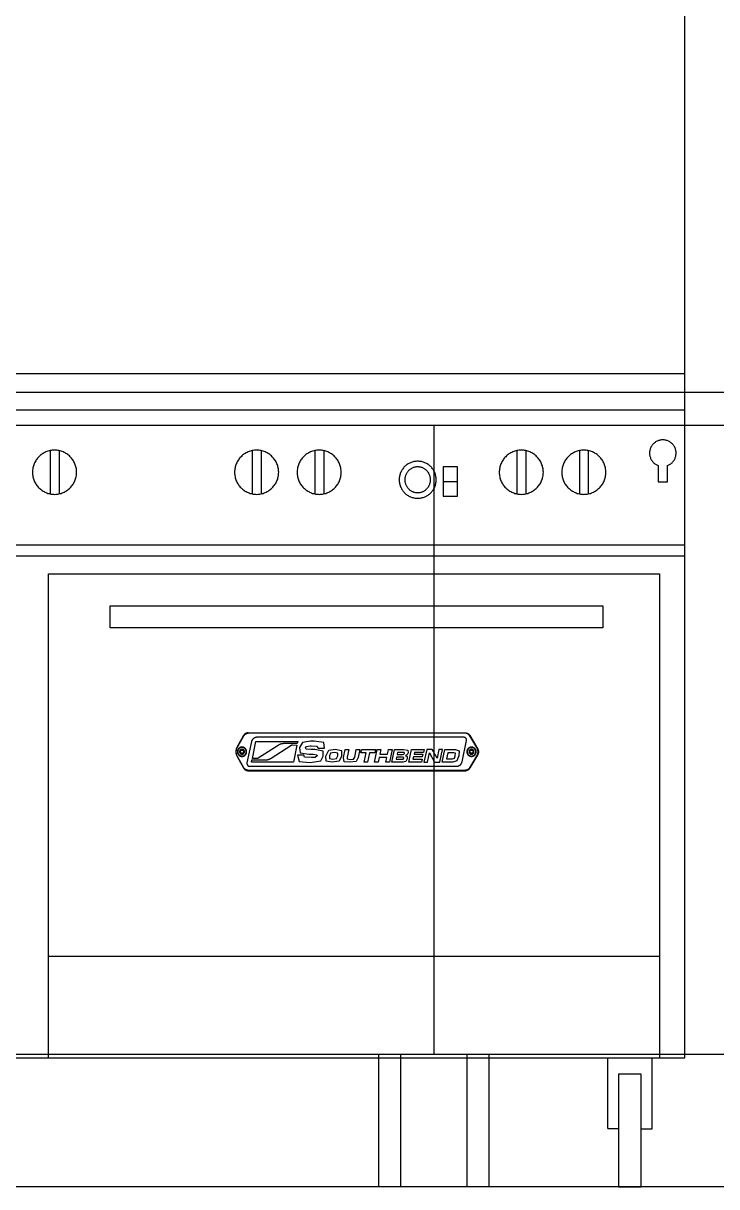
# Model space of a CAD drawing. Header units: inches. Extents: x -538 to 484, y -32 to 459.
# Drawn here: x -473 to -441.6, y 200 to 252.7 of the extents above; entities that cross this region are included whole.
import ezdxf

# ---------------------------------------------------------------- set-up
doc = ezdxf.new("R2010")
doc.units = ezdxf.units.IN
doc.header["$MEASUREMENT"] = 0
for name, color, linetype, lineweight, true_color in [('All Cabinets ... Floor', 6, 'Continuous', 25, 0xff00ff), ('Countertops', 9, 'Continuous', 25, 0xc0c0c0), ('Equipment ... Range', 1, 'Continuous', 25, 0xff0000), ('Room ... Walls', 4, 'Continuous', 25, 0x00ffff)]:
    doc.layers.add(name, color=color, linetype=linetype, lineweight=lineweight, true_color=true_color)

msp = doc.modelspace()

# ---------------------------------------------------------------- linework, layer by layer
at = {"layer": 'All Cabinets ... Floor'}
for p, q in [((-394.375, 234.5), (-490.375, 234.5)), ((-454.375, 206), (-454.375, 234.5)), ((-394.375, 206), (-490.375, 206)), ((-456.875, 200), (-456.875, 206)), ((-455.875, 200), (-455.875, 206)), ((-452.875, 200), (-452.875, 206)), ((-451.875, 200), (-451.875, 206)), ((-455.875, 200), (-456.875, 200)), ((-451.875, 200), (-452.875, 200))]:
    msp.add_line(p, q, dxfattribs=at)
at = {"layer": 'Countertops'}
for p, q in [((-393, 236), (-491.75, 236)), ((-393, 234.5), (-491.75, 234.5))]:
    msp.add_line(p, q, dxfattribs=at)
at = {"layer": 'Equipment ... Range'}
for points in [[(-443, 236.848), (-443, 272.827), (-503, 272.827), (-503, 236.843)], [(-503, 236.848), (-503, 205.848), (-443, 205.848), (-443, 236.848)], [(-467, 236.848), (-479, 236.848)], [(-455, 236.848), (-467, 236.848)], [(-443, 236.848), (-455, 236.848)], [(-479, 235.211), (-467, 235.211)], [(-467, 235.211), (-455, 235.211)], [(-455, 235.211), (-443, 235.211)], [(-471.785, 233.359), (-471.785, 231.401)], [(-471.378, 233.359), (-471.378, 231.401)], [(-462.622, 233.359), (-462.622, 231.401)], [(-462.215, 233.359), (-462.215, 231.401)], [(-459.785, 233.359), (-459.785, 231.401)], [(-459.378, 233.359), (-459.378, 231.401)], [(-450.622, 233.359), (-450.622, 231.401)], [(-450.215, 233.359), (-450.215, 231.401)], [(-447.785, 233.359), (-447.785, 231.401)], [(-447.378, 233.359), (-447.378, 231.401)], [(-453.955, 231.961), (-453.305, 231.961)], [(-443, 229.076), (-503, 229.076)], [(-443, 228.576), (-503, 228.576)], [(-471.852, 205.848), (-471.852, 227.771), (-444.156, 227.771), (-444.156, 205.848)], [(-463.013, 220.447), (-462.997, 220.438)], [(-462.796, 220.572), (-452.961, 220.572), (-452.944, 220.571), (-452.928, 220.569), (-452.911, 220.567), (-452.896, 220.563), (-452.88, 220.558), (-452.865, 220.552), (-452.85, 220.546), (-452.836, 220.538), (-452.822, 220.53), (-452.809, 220.52), (-452.796, 220.51), (-452.784, 220.499), (-452.773, 220.487), (-452.763, 220.474), (-452.753, 220.461), (-452.744, 220.447), (-452.76, 220.438), (-452.768, 220.451), (-452.777, 220.464), (-452.786, 220.475), (-452.797, 220.486), (-452.808, 220.497), (-452.82, 220.506), (-452.832, 220.515), (-452.845, 220.523), (-452.858, 220.53), (-452.872, 220.536), (-452.886, 220.542), (-452.9, 220.546), (-452.915, 220.55), (-452.93, 220.552), (-452.945, 220.554), (-452.961, 220.554), (-462.796, 220.554)], [(-452.961, 220.572), (-452.961, 220.554)], [(-452.76, 220.438), (-452.408, 219.829)], [(-452.744, 220.447), (-452.393, 219.838)], [(-463.277, 219.954), (-463.292, 219.963)], [(-463.277, 219.471), (-463.292, 219.463)], [(-452.408, 219.596), (-452.76, 218.987)], [(-452.393, 219.588), (-452.744, 218.979)], [(-462.997, 218.987), (-463.013, 218.979)], [(-462.796, 218.854), (-452.961, 218.854), (-452.944, 218.854), (-452.928, 218.856), (-452.911, 218.859), (-452.896, 218.862), (-452.88, 218.867), (-452.865, 218.873), (-452.85, 218.88), (-452.836, 218.887), (-452.822, 218.896), (-452.809, 218.905), (-452.796, 218.915), (-452.784, 218.926), (-452.773, 218.938), (-452.763, 218.951), (-452.753, 218.965), (-452.744, 218.979), (-452.76, 218.987), (-452.768, 218.974), (-452.777, 218.962), (-452.786, 218.95), (-452.797, 218.939), (-452.808, 218.929), (-452.82, 218.919), (-452.832, 218.91), (-452.845, 218.902), (-452.858, 218.895), (-452.872, 218.889), (-452.886, 218.884), (-452.9, 218.879), (-452.915, 218.876), (-452.93, 218.873), (-452.945, 218.872), (-452.961, 218.871), (-462.796, 218.871)], [(-452.961, 218.871), (-452.961, 218.854)], [(-471.848, 210.444), (-444.152, 210.444)], [(-446.491, 202.633), (-446.491, 205.852)], [(-444.992, 202.63), (-444.476, 202.631), (-444.48, 205.852)], [(-446, 202.631), (-446.491, 202.63)]]:
    msp.add_lwpolyline(points, dxfattribs=at)
for points in [[(-443.794, 231.954), (-443.794, 232.681), (-443.759, 232.695), (-443.726, 232.711), (-443.694, 232.728), (-443.664, 232.747), (-443.635, 232.768), (-443.607, 232.79), (-443.582, 232.814), (-443.558, 232.839), (-443.535, 232.865), (-443.514, 232.892), (-443.495, 232.92), (-443.477, 232.949), (-443.461, 232.98), (-443.447, 233.011), (-443.435, 233.042), (-443.424, 233.074), (-443.415, 233.107), (-443.408, 233.141), (-443.403, 233.174), (-443.4, 233.208), (-443.398, 233.242), (-443.399, 233.276), (-443.402, 233.311), (-443.406, 233.345), (-443.413, 233.379), (-443.421, 233.413), (-443.432, 233.446), (-443.445, 233.479), (-443.46, 233.512), (-443.477, 233.544), (-443.496, 233.575), (-443.517, 233.606), (-443.541, 233.635), (-443.565, 233.663), (-443.591, 233.688), (-443.618, 233.712), (-443.646, 233.734), (-443.675, 233.753), (-443.705, 233.771), (-443.736, 233.787), (-443.767, 233.802), (-443.799, 233.814), (-443.832, 233.824), (-443.865, 233.833), (-443.898, 233.839), (-443.932, 233.844), (-443.966, 233.847), (-444, 233.848), (-444.034, 233.847), (-444.068, 233.844), (-444.102, 233.839), (-444.135, 233.833), (-444.168, 233.824), (-444.201, 233.814), (-444.233, 233.802), (-444.264, 233.787), (-444.295, 233.771), (-444.325, 233.753), (-444.354, 233.734), (-444.382, 233.712), (-444.409, 233.688), (-444.435, 233.663), (-444.459, 233.635), (-444.483, 233.606), (-444.504, 233.575), (-444.523, 233.544), (-444.54, 233.512), (-444.555, 233.479), (-444.568, 233.446), (-444.579, 233.413), (-444.587, 233.379), (-444.594, 233.345), (-444.598, 233.311), (-444.601, 233.276), (-444.602, 233.242), (-444.6, 233.208), (-444.597, 233.174), (-444.592, 233.141), (-444.585, 233.107), (-444.576, 233.074), (-444.565, 233.042), (-444.553, 233.011), (-444.539, 232.98), (-444.523, 232.949), (-444.505, 232.92), (-444.486, 232.892), (-444.465, 232.865), (-444.442, 232.839), (-444.418, 232.814), (-444.393, 232.79), (-444.365, 232.768), (-444.336, 232.747), (-444.306, 232.728), (-444.274, 232.711), (-444.241, 232.695), (-444.206, 232.681), (-444.206, 231.954)], [(-470.582, 232.38), (-470.583, 232.432), (-470.587, 232.482), (-470.593, 232.532), (-470.602, 232.582), (-470.613, 232.63), (-470.627, 232.677), (-470.642, 232.724), (-470.66, 232.769), (-470.68, 232.814), (-470.703, 232.857), (-470.727, 232.899), (-470.753, 232.939), (-470.781, 232.978), (-470.81, 233.016), (-470.842, 233.052), (-470.875, 233.087), (-470.91, 233.12), (-470.946, 233.152), (-470.984, 233.181), (-471.023, 233.209), (-471.063, 233.235), (-471.105, 233.259), (-471.148, 233.282), (-471.193, 233.302), (-471.238, 233.32), (-471.285, 233.335), (-471.332, 233.349), (-471.38, 233.36), (-471.43, 233.369), (-471.48, 233.375), (-471.53, 233.379), (-471.582, 233.38), (-471.633, 233.379), (-471.684, 233.375), (-471.734, 233.369), (-471.783, 233.36), (-471.832, 233.349), (-471.879, 233.335), (-471.925, 233.32), (-471.971, 233.302), (-472.015, 233.282), (-472.058, 233.259), (-472.1, 233.235), (-472.141, 233.209), (-472.18, 233.181), (-472.218, 233.152), (-472.254, 233.12), (-472.289, 233.087), (-472.322, 233.052), (-472.353, 233.016), (-472.383, 232.978), (-472.411, 232.939), (-472.437, 232.899), (-472.461, 232.857), (-472.483, 232.814), (-472.503, 232.769), (-472.521, 232.724), (-472.537, 232.677), (-472.55, 232.63), (-472.561, 232.582), (-472.57, 232.532), (-472.577, 232.482), (-472.58, 232.432), (-472.582, 232.38), (-472.58, 232.329), (-472.577, 232.278), (-472.57, 232.228), (-472.561, 232.179), (-472.55, 232.131), (-472.537, 232.083), (-472.521, 232.037), (-472.503, 231.991), (-472.483, 231.947), (-472.461, 231.904), (-472.437, 231.862), (-472.411, 231.821), (-472.383, 231.782), (-472.353, 231.744), (-472.322, 231.708), (-472.289, 231.673), (-472.254, 231.64), (-472.218, 231.609), (-472.18, 231.579), (-472.141, 231.551), (-472.1, 231.525), (-472.058, 231.501), (-472.015, 231.479), (-471.971, 231.459), (-471.925, 231.441), (-471.879, 231.425), (-471.832, 231.412), (-471.783, 231.401), (-471.734, 231.392), (-471.684, 231.385), (-471.633, 231.382), (-471.582, 231.38), (-471.53, 231.382), (-471.48, 231.385), (-471.43, 231.392), (-471.38, 231.401), (-471.332, 231.412), (-471.285, 231.425), (-471.238, 231.441), (-471.193, 231.459), (-471.148, 231.479), (-471.105, 231.501), (-471.063, 231.525), (-471.023, 231.551), (-470.984, 231.579), (-470.946, 231.609), (-470.91, 231.64), (-470.875, 231.673), (-470.842, 231.708), (-470.81, 231.744), (-470.781, 231.782), (-470.753, 231.821), (-470.727, 231.862), (-470.703, 231.904), (-470.68, 231.947), (-470.66, 231.991), (-470.642, 232.037), (-470.627, 232.083), (-470.613, 232.131), (-470.602, 232.179), (-470.593, 232.228), (-470.587, 232.278), (-470.583, 232.329)], [(-461.418, 232.38), (-461.42, 232.432), (-461.423, 232.482), (-461.43, 232.532), (-461.439, 232.582), (-461.45, 232.63), (-461.463, 232.677), (-461.479, 232.724), (-461.497, 232.769), (-461.517, 232.814), (-461.539, 232.857), (-461.563, 232.899), (-461.589, 232.939), (-461.617, 232.978), (-461.647, 233.016), (-461.678, 233.052), (-461.711, 233.087), (-461.746, 233.12), (-461.782, 233.152), (-461.82, 233.181), (-461.859, 233.209), (-461.9, 233.235), (-461.942, 233.259), (-461.985, 233.282), (-462.029, 233.302), (-462.075, 233.32), (-462.121, 233.335), (-462.168, 233.349), (-462.217, 233.36), (-462.266, 233.369), (-462.316, 233.375), (-462.367, 233.379), (-462.418, 233.38), (-462.47, 233.379), (-462.52, 233.375), (-462.57, 233.369), (-462.62, 233.36), (-462.668, 233.349), (-462.715, 233.335), (-462.762, 233.32), (-462.807, 233.302), (-462.852, 233.282), (-462.895, 233.259), (-462.937, 233.235), (-462.977, 233.209), (-463.016, 233.181), (-463.054, 233.152), (-463.09, 233.12), (-463.125, 233.087), (-463.158, 233.052), (-463.19, 233.016), (-463.219, 232.978), (-463.247, 232.939), (-463.273, 232.899), (-463.297, 232.857), (-463.32, 232.814), (-463.34, 232.769), (-463.358, 232.724), (-463.373, 232.677), (-463.387, 232.63), (-463.398, 232.582), (-463.407, 232.532), (-463.413, 232.482), (-463.417, 232.432), (-463.418, 232.38), (-463.417, 232.329), (-463.413, 232.278), (-463.407, 232.228), (-463.398, 232.179), (-463.387, 232.131), (-463.373, 232.083), (-463.358, 232.037), (-463.34, 231.991), (-463.32, 231.947), (-463.297, 231.904), (-463.273, 231.862), (-463.247, 231.821), (-463.219, 231.782), (-463.19, 231.744), (-463.158, 231.708), (-463.125, 231.673), (-463.09, 231.64), (-463.054, 231.609), (-463.016, 231.579), (-462.977, 231.551), (-462.937, 231.525), (-462.895, 231.501), (-462.852, 231.479), (-462.807, 231.459), (-462.762, 231.441), (-462.715, 231.425), (-462.668, 231.412), (-462.62, 231.401), (-462.57, 231.392), (-462.52, 231.385), (-462.47, 231.382), (-462.418, 231.38), (-462.367, 231.382), (-462.316, 231.385), (-462.266, 231.392), (-462.217, 231.401), (-462.168, 231.412), (-462.121, 231.425), (-462.075, 231.441), (-462.029, 231.459), (-461.985, 231.479), (-461.942, 231.501), (-461.9, 231.525), (-461.859, 231.551), (-461.82, 231.579), (-461.782, 231.609), (-461.746, 231.64), (-461.711, 231.673), (-461.678, 231.708), (-461.647, 231.744), (-461.617, 231.782), (-461.589, 231.821), (-461.563, 231.862), (-461.539, 231.904), (-461.517, 231.947), (-461.497, 231.991), (-461.479, 232.037), (-461.463, 232.083), (-461.45, 232.131), (-461.439, 232.179), (-461.43, 232.228), (-461.423, 232.278), (-461.42, 232.329)], [(-458.582, 232.38), (-458.583, 232.432), (-458.587, 232.482), (-458.593, 232.532), (-458.602, 232.582), (-458.613, 232.63), (-458.627, 232.677), (-458.642, 232.724), (-458.66, 232.769), (-458.68, 232.814), (-458.703, 232.857), (-458.727, 232.899), (-458.753, 232.939), (-458.781, 232.978), (-458.81, 233.016), (-458.842, 233.052), (-458.875, 233.087), (-458.91, 233.12), (-458.946, 233.152), (-458.984, 233.181), (-459.023, 233.209), (-459.063, 233.235), (-459.105, 233.259), (-459.148, 233.282), (-459.193, 233.302), (-459.238, 233.32), (-459.285, 233.335), (-459.332, 233.349), (-459.38, 233.36), (-459.43, 233.369), (-459.48, 233.375), (-459.53, 233.379), (-459.582, 233.38), (-459.633, 233.379), (-459.684, 233.375), (-459.734, 233.369), (-459.783, 233.36), (-459.832, 233.349), (-459.879, 233.335), (-459.925, 233.32), (-459.971, 233.302), (-460.015, 233.282), (-460.058, 233.259), (-460.1, 233.235), (-460.141, 233.209), (-460.18, 233.181), (-460.218, 233.152), (-460.254, 233.12), (-460.289, 233.087), (-460.322, 233.052), (-460.353, 233.016), (-460.383, 232.978), (-460.411, 232.939), (-460.437, 232.899), (-460.461, 232.857), (-460.483, 232.814), (-460.503, 232.769), (-460.521, 232.724), (-460.537, 232.677), (-460.55, 232.63), (-460.561, 232.582), (-460.57, 232.532), (-460.577, 232.482), (-460.58, 232.432), (-460.582, 232.38), (-460.58, 232.329), (-460.577, 232.278), (-460.57, 232.228), (-460.561, 232.179), (-460.55, 232.131), (-460.537, 232.083), (-460.521, 232.037), (-460.503, 231.991), (-460.483, 231.947), (-460.461, 231.904), (-460.437, 231.862), (-460.411, 231.821), (-460.383, 231.782), (-460.353, 231.744), (-460.322, 231.708), (-460.289, 231.673), (-460.254, 231.64), (-460.218, 231.609), (-460.18, 231.579), (-460.141, 231.551), (-460.1, 231.525), (-460.058, 231.501), (-460.015, 231.479), (-459.971, 231.459), (-459.925, 231.441), (-459.879, 231.425), (-459.832, 231.412), (-459.783, 231.401), (-459.734, 231.392), (-459.684, 231.385), (-459.633, 231.382), (-459.582, 231.38), (-459.53, 231.382), (-459.48, 231.385), (-459.43, 231.392), (-459.38, 231.401), (-459.332, 231.412), (-459.285, 231.425), (-459.238, 231.441), (-459.193, 231.459), (-459.148, 231.479), (-459.105, 231.501), (-459.063, 231.525), (-459.023, 231.551), (-458.984, 231.579), (-458.946, 231.609), (-458.91, 231.64), (-458.875, 231.673), (-458.842, 231.708), (-458.81, 231.744), (-458.781, 231.782), (-458.753, 231.821), (-458.727, 231.862), (-458.703, 231.904), (-458.68, 231.947), (-458.66, 231.991), (-458.642, 232.037), (-458.627, 232.083), (-458.613, 232.131), (-458.602, 232.179), (-458.593, 232.228), (-458.587, 232.278), (-458.583, 232.329)], [(-449.418, 232.38), (-449.42, 232.432), (-449.423, 232.482), (-449.43, 232.532), (-449.439, 232.582), (-449.45, 232.63), (-449.463, 232.677), (-449.479, 232.724), (-449.497, 232.769), (-449.517, 232.814), (-449.539, 232.857), (-449.563, 232.899), (-449.589, 232.939), (-449.617, 232.978), (-449.647, 233.016), (-449.678, 233.052), (-449.711, 233.087), (-449.746, 233.12), (-449.782, 233.152), (-449.82, 233.181), (-449.859, 233.209), (-449.9, 233.235), (-449.942, 233.259), (-449.985, 233.282), (-450.029, 233.302), (-450.075, 233.32), (-450.121, 233.335), (-450.168, 233.349), (-450.217, 233.36), (-450.266, 233.369), (-450.316, 233.375), (-450.367, 233.379), (-450.418, 233.38), (-450.47, 233.379), (-450.52, 233.375), (-450.57, 233.369), (-450.62, 233.36), (-450.668, 233.349), (-450.715, 233.335), (-450.762, 233.32), (-450.807, 233.302), (-450.852, 233.282), (-450.895, 233.259), (-450.937, 233.235), (-450.977, 233.209), (-451.016, 233.181), (-451.054, 233.152), (-451.09, 233.12), (-451.125, 233.087), (-451.158, 233.052), (-451.19, 233.016), (-451.219, 232.978), (-451.247, 232.939), (-451.273, 232.899), (-451.297, 232.857), (-451.32, 232.814), (-451.34, 232.769), (-451.358, 232.724), (-451.373, 232.677), (-451.387, 232.63), (-451.398, 232.582), (-451.407, 232.532), (-451.413, 232.482), (-451.417, 232.432), (-451.418, 232.38), (-451.417, 232.329), (-451.413, 232.278), (-451.407, 232.228), (-451.398, 232.179), (-451.387, 232.131), (-451.373, 232.083), (-451.358, 232.037), (-451.34, 231.991), (-451.32, 231.947), (-451.297, 231.904), (-451.273, 231.862), (-451.247, 231.821), (-451.219, 231.782), (-451.19, 231.744), (-451.158, 231.708), (-451.125, 231.673), (-451.09, 231.64), (-451.054, 231.609), (-451.016, 231.579), (-450.977, 231.551), (-450.937, 231.525), (-450.895, 231.501), (-450.852, 231.479), (-450.807, 231.459), (-450.762, 231.441), (-450.715, 231.425), (-450.668, 231.412), (-450.62, 231.401), (-450.57, 231.392), (-450.52, 231.385), (-450.47, 231.382), (-450.418, 231.38), (-450.367, 231.382), (-450.316, 231.385), (-450.266, 231.392), (-450.217, 231.401), (-450.168, 231.412), (-450.121, 231.425), (-450.075, 231.441), (-450.029, 231.459), (-449.985, 231.479), (-449.942, 231.501), (-449.9, 231.525), (-449.859, 231.551), (-449.82, 231.579), (-449.782, 231.609), (-449.746, 231.64), (-449.711, 231.673), (-449.678, 231.708), (-449.647, 231.744), (-449.617, 231.782), (-449.589, 231.821), (-449.563, 231.862), (-449.539, 231.904), (-449.517, 231.947), (-449.497, 231.991), (-449.479, 232.037), (-449.463, 232.083), (-449.45, 232.131), (-449.439, 232.179), (-449.43, 232.228), (-449.423, 232.278), (-449.42, 232.329)], [(-446.582, 232.38), (-446.583, 232.432), (-446.587, 232.482), (-446.593, 232.532), (-446.602, 232.582), (-446.613, 232.63), (-446.627, 232.677), (-446.642, 232.724), (-446.66, 232.769), (-446.68, 232.814), (-446.703, 232.857), (-446.727, 232.899), (-446.753, 232.939), (-446.781, 232.978), (-446.81, 233.016), (-446.842, 233.052), (-446.875, 233.087), (-446.91, 233.12), (-446.946, 233.152), (-446.984, 233.181), (-447.023, 233.209), (-447.063, 233.235), (-447.105, 233.259), (-447.148, 233.282), (-447.193, 233.302), (-447.238, 233.32), (-447.285, 233.335), (-447.332, 233.349), (-447.38, 233.36), (-447.43, 233.369), (-447.48, 233.375), (-447.53, 233.379), (-447.582, 233.38), (-447.633, 233.379), (-447.684, 233.375), (-447.734, 233.369), (-447.783, 233.36), (-447.832, 233.349), (-447.879, 233.335), (-447.925, 233.32), (-447.971, 233.302), (-448.015, 233.282), (-448.058, 233.259), (-448.1, 233.235), (-448.141, 233.209), (-448.18, 233.181), (-448.218, 233.152), (-448.254, 233.12), (-448.289, 233.087), (-448.322, 233.052), (-448.353, 233.016), (-448.383, 232.978), (-448.411, 232.939), (-448.437, 232.899), (-448.461, 232.857), (-448.483, 232.814), (-448.503, 232.769), (-448.521, 232.724), (-448.537, 232.677), (-448.55, 232.63), (-448.561, 232.582), (-448.57, 232.532), (-448.577, 232.482), (-448.58, 232.432), (-448.582, 232.38), (-448.58, 232.329), (-448.577, 232.278), (-448.57, 232.228), (-448.561, 232.179), (-448.55, 232.131), (-448.537, 232.083), (-448.521, 232.037), (-448.503, 231.991), (-448.483, 231.947), (-448.461, 231.904), (-448.437, 231.862), (-448.411, 231.821), (-448.383, 231.782), (-448.353, 231.744), (-448.322, 231.708), (-448.289, 231.673), (-448.254, 231.64), (-448.218, 231.609), (-448.18, 231.579), (-448.141, 231.551), (-448.1, 231.525), (-448.058, 231.501), (-448.015, 231.479), (-447.971, 231.459), (-447.925, 231.441), (-447.879, 231.425), (-447.832, 231.412), (-447.783, 231.401), (-447.734, 231.392), (-447.684, 231.385), (-447.633, 231.382), (-447.582, 231.38), (-447.53, 231.382), (-447.48, 231.385), (-447.43, 231.392), (-447.38, 231.401), (-447.332, 231.412), (-447.285, 231.425), (-447.238, 231.441), (-447.193, 231.459), (-447.148, 231.479), (-447.105, 231.501), (-447.063, 231.525), (-447.023, 231.551), (-446.984, 231.579), (-446.946, 231.609), (-446.91, 231.64), (-446.875, 231.673), (-446.842, 231.708), (-446.81, 231.744), (-446.781, 231.782), (-446.753, 231.821), (-446.727, 231.862), (-446.703, 231.904), (-446.68, 231.947), (-446.66, 231.991), (-446.642, 232.037), (-446.627, 232.083), (-446.613, 232.131), (-446.602, 232.179), (-446.593, 232.228), (-446.587, 232.278), (-446.583, 232.329)], [(-454.278, 232.041), (-454.279, 232.084), (-454.282, 232.127), (-454.287, 232.169), (-454.295, 232.21), (-454.304, 232.25), (-454.315, 232.29), (-454.328, 232.329), (-454.343, 232.367), (-454.36, 232.404), (-454.379, 232.44), (-454.399, 232.476), (-454.421, 232.51), (-454.444, 232.542), (-454.469, 232.574), (-454.495, 232.605), (-454.523, 232.634), (-454.552, 232.661), (-454.583, 232.688), (-454.615, 232.713), (-454.647, 232.736), (-454.681, 232.758), (-454.717, 232.778), (-454.753, 232.797), (-454.79, 232.814), (-454.828, 232.829), (-454.867, 232.842), (-454.907, 232.853), (-454.947, 232.862), (-454.988, 232.87), (-455.03, 232.875), (-455.073, 232.878), (-455.116, 232.879), (-455.159, 232.878), (-455.202, 232.875), (-455.244, 232.87), (-455.285, 232.862), (-455.326, 232.853), (-455.365, 232.842), (-455.404, 232.829), (-455.442, 232.814), (-455.479, 232.797), (-455.516, 232.778), (-455.551, 232.758), (-455.585, 232.736), (-455.618, 232.713), (-455.649, 232.688), (-455.68, 232.661), (-455.709, 232.634), (-455.737, 232.605), (-455.763, 232.574), (-455.788, 232.542), (-455.811, 232.51), (-455.833, 232.476), (-455.853, 232.44), (-455.872, 232.404), (-455.889, 232.367), (-455.904, 232.329), (-455.917, 232.29), (-455.928, 232.25), (-455.938, 232.21), (-455.945, 232.169), (-455.95, 232.127), (-455.954, 232.084), (-455.955, 232.041), (-455.954, 231.998), (-455.95, 231.955), (-455.945, 231.913), (-455.938, 231.872), (-455.928, 231.831), (-455.917, 231.792), (-455.904, 231.753), (-455.889, 231.715), (-455.872, 231.678), (-455.853, 231.641), (-455.833, 231.606), (-455.811, 231.572), (-455.788, 231.539), (-455.763, 231.508), (-455.737, 231.477), (-455.709, 231.448), (-455.68, 231.42), (-455.649, 231.394), (-455.618, 231.369), (-455.585, 231.346), (-455.551, 231.324), (-455.516, 231.304), (-455.479, 231.285), (-455.442, 231.268), (-455.404, 231.253), (-455.365, 231.24), (-455.326, 231.229), (-455.285, 231.219), (-455.244, 231.212), (-455.202, 231.207), (-455.159, 231.203), (-455.116, 231.202), (-455.073, 231.203), (-455.03, 231.207), (-454.988, 231.212), (-454.947, 231.219), (-454.907, 231.229), (-454.867, 231.24), (-454.828, 231.253), (-454.79, 231.268), (-454.753, 231.285), (-454.717, 231.304), (-454.681, 231.324), (-454.647, 231.346), (-454.615, 231.369), (-454.583, 231.394), (-454.552, 231.42), (-454.523, 231.448), (-454.495, 231.477), (-454.469, 231.508), (-454.444, 231.539), (-454.421, 231.572), (-454.399, 231.606), (-454.379, 231.641), (-454.36, 231.678), (-454.343, 231.715), (-454.328, 231.753), (-454.315, 231.792), (-454.304, 231.831), (-454.295, 231.872), (-454.287, 231.913), (-454.282, 231.955), (-454.279, 231.998)], [(-454.533, 232.041), (-454.534, 232.071), (-454.536, 232.101), (-454.539, 232.13), (-454.545, 232.158), (-454.551, 232.187), (-454.559, 232.214), (-454.568, 232.241), (-454.579, 232.268), (-454.59, 232.294), (-454.603, 232.319), (-454.617, 232.343), (-454.632, 232.367), (-454.649, 232.39), (-454.666, 232.412), (-454.684, 232.433), (-454.704, 232.453), (-454.724, 232.473), (-454.745, 232.491), (-454.767, 232.508), (-454.79, 232.525), (-454.814, 232.54), (-454.838, 232.554), (-454.863, 232.567), (-454.889, 232.578), (-454.916, 232.589), (-454.943, 232.598), (-454.97, 232.606), (-454.999, 232.612), (-455.027, 232.618), (-455.056, 232.621), (-455.086, 232.623), (-455.116, 232.624), (-455.146, 232.623), (-455.176, 232.621), (-455.205, 232.618), (-455.234, 232.612), (-455.262, 232.606), (-455.289, 232.598), (-455.317, 232.589), (-455.343, 232.578), (-455.369, 232.567), (-455.394, 232.554), (-455.418, 232.54), (-455.442, 232.525), (-455.465, 232.508), (-455.487, 232.491), (-455.508, 232.473), (-455.528, 232.453), (-455.548, 232.433), (-455.566, 232.412), (-455.583, 232.39), (-455.6, 232.367), (-455.615, 232.343), (-455.629, 232.319), (-455.642, 232.294), (-455.654, 232.268), (-455.664, 232.241), (-455.673, 232.214), (-455.681, 232.187), (-455.688, 232.158), (-455.693, 232.13), (-455.696, 232.101), (-455.699, 232.071), (-455.699, 232.041), (-455.699, 232.011), (-455.696, 231.981), (-455.693, 231.952), (-455.688, 231.923), (-455.681, 231.895), (-455.673, 231.868), (-455.664, 231.84), (-455.654, 231.814), (-455.642, 231.788), (-455.629, 231.763), (-455.615, 231.739), (-455.6, 231.715), (-455.583, 231.692), (-455.566, 231.67), (-455.548, 231.649), (-455.528, 231.629), (-455.508, 231.609), (-455.487, 231.591), (-455.465, 231.574), (-455.442, 231.557), (-455.418, 231.542), (-455.394, 231.528), (-455.369, 231.515), (-455.343, 231.503), (-455.317, 231.493), (-455.289, 231.484), (-455.262, 231.476), (-455.234, 231.469), (-455.205, 231.464), (-455.176, 231.461), (-455.146, 231.458), (-455.116, 231.458), (-455.086, 231.458), (-455.056, 231.461), (-455.027, 231.464), (-454.999, 231.469), (-454.97, 231.476), (-454.943, 231.484), (-454.916, 231.493), (-454.889, 231.503), (-454.863, 231.515), (-454.838, 231.528), (-454.814, 231.542), (-454.79, 231.557), (-454.767, 231.574), (-454.745, 231.591), (-454.724, 231.609), (-454.704, 231.629), (-454.684, 231.649), (-454.666, 231.67), (-454.649, 231.692), (-454.632, 231.715), (-454.617, 231.739), (-454.603, 231.763), (-454.59, 231.788), (-454.579, 231.814), (-454.568, 231.84), (-454.559, 231.868), (-454.551, 231.895), (-454.545, 231.923), (-454.539, 231.952), (-454.536, 231.981), (-454.534, 232.011)], [(-453.305, 231.301), (-453.305, 232.621), (-453.955, 232.621), (-453.955, 231.301)], [(-469.053, 225.324), (-469.053, 226.324), (-446.719, 226.324), (-446.719, 225.324)], [(-463.277, 219.471), (-463.292, 219.5), (-463.305, 219.529), (-463.316, 219.559), (-463.325, 219.589), (-463.332, 219.619), (-463.337, 219.65), (-463.34, 219.681), (-463.341, 219.713), (-463.34, 219.744), (-463.337, 219.775), (-463.332, 219.806), (-463.325, 219.837), (-463.316, 219.867), (-463.305, 219.896), (-463.292, 219.925), (-463.277, 219.954), (-462.997, 220.438), (-462.989, 220.451), (-462.98, 220.464), (-462.971, 220.475), (-462.96, 220.486), (-462.949, 220.497), (-462.937, 220.506), (-462.925, 220.515), (-462.912, 220.523), (-462.899, 220.53), (-462.885, 220.536), (-462.871, 220.542), (-462.857, 220.546), (-462.842, 220.55), (-462.827, 220.552), (-462.812, 220.554), (-462.796, 220.554), (-462.796, 220.572), (-462.813, 220.571), (-462.829, 220.569), (-462.845, 220.567), (-462.861, 220.563), (-462.877, 220.558), (-462.892, 220.552), (-462.907, 220.546), (-462.921, 220.538), (-462.935, 220.53), (-462.948, 220.52), (-462.961, 220.51), (-462.973, 220.499), (-462.984, 220.487), (-462.994, 220.474), (-463.004, 220.461), (-463.013, 220.447), (-463.292, 219.963), (-463.308, 219.933), (-463.321, 219.903), (-463.333, 219.872), (-463.342, 219.841), (-463.35, 219.809), (-463.355, 219.777), (-463.358, 219.745), (-463.359, 219.713), (-463.358, 219.68), (-463.355, 219.648), (-463.35, 219.616), (-463.342, 219.584), (-463.333, 219.553), (-463.321, 219.522), (-463.308, 219.492), (-463.292, 219.463), (-463.013, 218.979), (-463.004, 218.965), (-462.994, 218.951), (-462.984, 218.938), (-462.973, 218.926), (-462.961, 218.915), (-462.948, 218.905), (-462.935, 218.896), (-462.921, 218.887), (-462.907, 218.88), (-462.892, 218.873), (-462.877, 218.867), (-462.861, 218.862), (-462.845, 218.859), (-462.829, 218.856), (-462.813, 218.854), (-462.796, 218.854), (-462.796, 218.871), (-462.812, 218.872), (-462.827, 218.873), (-462.842, 218.876), (-462.857, 218.879), (-462.871, 218.884), (-462.885, 218.889), (-462.899, 218.895), (-462.912, 218.902), (-462.925, 218.91), (-462.937, 218.919), (-462.949, 218.929), (-462.96, 218.939), (-462.971, 218.95), (-462.98, 218.962), (-462.989, 218.974), (-462.997, 218.987)], [(-462.871, 219.713), (-462.871, 219.723), (-462.872, 219.734), (-462.873, 219.745), (-462.875, 219.755), (-462.878, 219.765), (-462.88, 219.775), (-462.884, 219.785), (-462.888, 219.795), (-462.892, 219.804), (-462.896, 219.813), (-462.901, 219.822), (-462.907, 219.83), (-462.913, 219.839), (-462.919, 219.847), (-462.926, 219.854), (-462.933, 219.861), (-462.94, 219.868), (-462.948, 219.875), (-462.956, 219.881), (-462.964, 219.887), (-462.972, 219.893), (-462.981, 219.898), (-462.99, 219.902), (-463, 219.907), (-463.009, 219.91), (-463.019, 219.914), (-463.029, 219.917), (-463.039, 219.919), (-463.049, 219.921), (-463.06, 219.922), (-463.071, 219.923), (-463.081, 219.923), (-463.092, 219.923), (-463.103, 219.922), (-463.114, 219.921), (-463.124, 219.919), (-463.134, 219.917), (-463.144, 219.914), (-463.154, 219.91), (-463.163, 219.907), (-463.173, 219.902), (-463.182, 219.898), (-463.191, 219.893), (-463.199, 219.887), (-463.207, 219.881), (-463.215, 219.875), (-463.223, 219.868), (-463.23, 219.861), (-463.237, 219.854), (-463.244, 219.847), (-463.25, 219.839), (-463.256, 219.83), (-463.261, 219.822), (-463.267, 219.813), (-463.271, 219.804), (-463.275, 219.795), (-463.279, 219.785), (-463.282, 219.775), (-463.285, 219.765), (-463.288, 219.755), (-463.29, 219.745), (-463.291, 219.734), (-463.292, 219.723), (-463.292, 219.713), (-463.292, 219.702), (-463.291, 219.691), (-463.29, 219.681), (-463.288, 219.67), (-463.285, 219.66), (-463.282, 219.65), (-463.279, 219.64), (-463.275, 219.631), (-463.271, 219.621), (-463.267, 219.612), (-463.261, 219.604), (-463.256, 219.595), (-463.25, 219.587), (-463.244, 219.579), (-463.237, 219.571), (-463.23, 219.564), (-463.223, 219.557), (-463.215, 219.55), (-463.207, 219.544), (-463.199, 219.538), (-463.191, 219.533), (-463.182, 219.528), (-463.173, 219.523), (-463.163, 219.519), (-463.154, 219.515), (-463.144, 219.512), (-463.134, 219.509), (-463.124, 219.506), (-463.114, 219.505), (-463.103, 219.503), (-463.092, 219.502), (-463.081, 219.502), (-463.071, 219.502), (-463.06, 219.503), (-463.049, 219.505), (-463.039, 219.506), (-463.029, 219.509), (-463.019, 219.512), (-463.009, 219.515), (-463, 219.519), (-462.99, 219.523), (-462.981, 219.528), (-462.972, 219.533), (-462.964, 219.538), (-462.956, 219.544), (-462.948, 219.55), (-462.94, 219.557), (-462.933, 219.564), (-462.926, 219.571), (-462.919, 219.579), (-462.913, 219.587), (-462.907, 219.595), (-462.901, 219.604), (-462.896, 219.612), (-462.892, 219.621), (-462.888, 219.631), (-462.884, 219.64), (-462.88, 219.65), (-462.878, 219.66), (-462.875, 219.67), (-462.873, 219.681), (-462.872, 219.691), (-462.871, 219.702)], [(-462.886, 219.713), (-462.887, 219.723), (-462.887, 219.733), (-462.889, 219.742), (-462.89, 219.752), (-462.893, 219.761), (-462.895, 219.771), (-462.898, 219.78), (-462.902, 219.789), (-462.906, 219.797), (-462.91, 219.806), (-462.915, 219.814), (-462.92, 219.822), (-462.925, 219.829), (-462.931, 219.837), (-462.937, 219.844), (-462.944, 219.851), (-462.95, 219.857), (-462.957, 219.863), (-462.965, 219.869), (-462.972, 219.874), (-462.98, 219.879), (-462.989, 219.884), (-462.997, 219.888), (-463.006, 219.892), (-463.014, 219.896), (-463.024, 219.899), (-463.033, 219.902), (-463.042, 219.904), (-463.052, 219.905), (-463.062, 219.907), (-463.071, 219.907), (-463.081, 219.908), (-463.091, 219.907), (-463.101, 219.907), (-463.111, 219.905), (-463.121, 219.904), (-463.13, 219.902), (-463.139, 219.899), (-463.148, 219.896), (-463.157, 219.892), (-463.166, 219.888), (-463.174, 219.884), (-463.183, 219.879), (-463.19, 219.874), (-463.198, 219.869), (-463.205, 219.863), (-463.213, 219.857), (-463.219, 219.851), (-463.226, 219.844), (-463.232, 219.837), (-463.238, 219.829), (-463.243, 219.822), (-463.248, 219.814), (-463.253, 219.806), (-463.257, 219.797), (-463.261, 219.789), (-463.265, 219.78), (-463.268, 219.771), (-463.27, 219.761), (-463.273, 219.752), (-463.274, 219.742), (-463.275, 219.733), (-463.276, 219.723), (-463.276, 219.713), (-463.276, 219.703), (-463.275, 219.693), (-463.274, 219.683), (-463.273, 219.673), (-463.27, 219.664), (-463.268, 219.655), (-463.265, 219.646), (-463.261, 219.637), (-463.257, 219.628), (-463.253, 219.62), (-463.248, 219.612), (-463.243, 219.604), (-463.238, 219.596), (-463.232, 219.589), (-463.226, 219.582), (-463.219, 219.575), (-463.213, 219.568), (-463.205, 219.562), (-463.198, 219.556), (-463.19, 219.551), (-463.183, 219.546), (-463.174, 219.541), (-463.166, 219.537), (-463.157, 219.533), (-463.148, 219.53), (-463.139, 219.526), (-463.13, 219.524), (-463.121, 219.522), (-463.111, 219.52), (-463.101, 219.519), (-463.091, 219.518), (-463.081, 219.518), (-463.071, 219.518), (-463.062, 219.519), (-463.052, 219.52), (-463.042, 219.522), (-463.033, 219.524), (-463.024, 219.526), (-463.014, 219.53), (-463.006, 219.533), (-462.997, 219.537), (-462.989, 219.541), (-462.98, 219.546), (-462.972, 219.551), (-462.965, 219.556), (-462.957, 219.562), (-462.95, 219.568), (-462.944, 219.575), (-462.937, 219.582), (-462.931, 219.589), (-462.925, 219.596), (-462.92, 219.604), (-462.915, 219.612), (-462.91, 219.62), (-462.906, 219.628), (-462.902, 219.637), (-462.898, 219.646), (-462.895, 219.655), (-462.893, 219.664), (-462.89, 219.673), (-462.889, 219.683), (-462.887, 219.693), (-462.887, 219.703)], [(-452.901, 220.218), (-452.9, 220.225), (-452.899, 220.232), (-452.899, 220.239), (-452.899, 220.245), (-452.899, 220.252), (-452.899, 220.259), (-452.901, 220.266), (-452.902, 220.273), (-452.904, 220.279), (-452.906, 220.286), (-452.908, 220.292), (-452.911, 220.299), (-452.915, 220.305), (-452.918, 220.311), (-452.922, 220.317), (-452.926, 220.322), (-452.931, 220.328), (-452.936, 220.333), (-452.941, 220.337), (-452.946, 220.342), (-452.952, 220.346), (-452.958, 220.35), (-452.964, 220.353), (-452.97, 220.356), (-452.976, 220.359), (-452.982, 220.362), (-452.989, 220.364), (-452.996, 220.366), (-453.003, 220.367), (-453.009, 220.368), (-453.016, 220.368), (-453.024, 220.369), (-462.406, 220.369), (-462.417, 220.368), (-462.428, 220.368), (-462.439, 220.367), (-462.45, 220.365), (-462.46, 220.363), (-462.471, 220.36), (-462.481, 220.357), (-462.491, 220.354), (-462.501, 220.35), (-462.511, 220.346), (-462.52, 220.341), (-462.529, 220.336), (-462.538, 220.331), (-462.547, 220.325), (-462.556, 220.319), (-462.564, 220.313), (-462.572, 220.306), (-462.579, 220.299), (-462.587, 220.292), (-462.594, 220.284), (-462.601, 220.276), (-462.607, 220.268), (-462.613, 220.259), (-462.619, 220.25), (-462.624, 220.241), (-462.629, 220.232), (-462.634, 220.222), (-462.638, 220.212), (-462.642, 220.202), (-462.646, 220.192), (-462.648, 220.181), (-462.651, 220.171), (-462.856, 219.208), (-462.857, 219.201), (-462.858, 219.194), (-462.858, 219.187), (-462.858, 219.18), (-462.858, 219.173), (-462.857, 219.166), (-462.856, 219.159), (-462.855, 219.152), (-462.853, 219.146), (-462.851, 219.139), (-462.848, 219.133), (-462.846, 219.127), (-462.842, 219.12), (-462.839, 219.114), (-462.835, 219.109), (-462.831, 219.103), (-462.826, 219.098), (-462.821, 219.093), (-462.816, 219.088), (-462.811, 219.083), (-462.805, 219.079), (-462.799, 219.075), (-462.793, 219.072), (-462.787, 219.069), (-462.781, 219.066), (-462.774, 219.064), (-462.768, 219.062), (-462.761, 219.06), (-462.754, 219.058), (-462.747, 219.057), (-462.74, 219.057), (-462.733, 219.057), (-453.35, 219.057), (-453.339, 219.057), (-453.329, 219.058), (-453.318, 219.059), (-453.307, 219.06), (-453.297, 219.063), (-453.286, 219.065), (-453.276, 219.068), (-453.266, 219.071), (-453.256, 219.075), (-453.246, 219.079), (-453.237, 219.084), (-453.228, 219.089), (-453.219, 219.094), (-453.21, 219.1), (-453.201, 219.106), (-453.193, 219.112), (-453.185, 219.119), (-453.177, 219.126), (-453.17, 219.134), (-453.163, 219.141), (-453.156, 219.149), (-453.15, 219.158), (-453.144, 219.166), (-453.138, 219.175), (-453.133, 219.184), (-453.128, 219.194), (-453.123, 219.203), (-453.119, 219.213), (-453.115, 219.223), (-453.111, 219.233), (-453.108, 219.244), (-453.106, 219.255)], [(-462.035, 219.343), (-462.016, 219.343), (-461.999, 219.344), (-461.981, 219.346), (-461.963, 219.348), (-461.945, 219.351), (-461.928, 219.354), (-461.91, 219.358), (-461.893, 219.363), (-461.876, 219.369), (-461.859, 219.374), (-461.842, 219.381), (-461.826, 219.388), (-461.81, 219.396), (-461.794, 219.404), (-461.778, 219.413), (-461.763, 219.423), (-460.867, 220.003), (-460.863, 220.005), (-460.86, 220.007), (-460.856, 220.009), (-460.852, 220.011), (-460.847, 220.013), (-460.843, 220.015), (-460.839, 220.016), (-460.835, 220.018), (-460.83, 220.019), (-460.826, 220.02), (-460.822, 220.021), (-460.817, 220.021), (-460.813, 220.022), (-460.808, 220.022), (-460.804, 220.023), (-460.799, 220.023), (-460.597, 220.014), (-460.752, 219.243), (-462.658, 219.243), (-462.637, 219.343)], [(-460.552, 220.183), (-460.574, 220.083), (-461.176, 220.083), (-461.194, 220.082), (-461.212, 220.081), (-461.23, 220.08), (-461.248, 220.077), (-461.265, 220.075), (-461.283, 220.071), (-461.3, 220.067), (-461.317, 220.062), (-461.335, 220.057), (-461.351, 220.051), (-461.368, 220.044), (-461.385, 220.037), (-461.401, 220.029), (-461.417, 220.021), (-461.432, 220.012), (-461.448, 220.002), (-462.343, 219.423), (-462.347, 219.42), (-462.351, 219.418), (-462.355, 219.416), (-462.359, 219.414), (-462.363, 219.412), (-462.367, 219.411), (-462.371, 219.409), (-462.376, 219.408), (-462.38, 219.407), (-462.384, 219.406), (-462.389, 219.405), (-462.393, 219.404), (-462.398, 219.403), (-462.402, 219.403), (-462.407, 219.403), (-462.411, 219.403), (-462.613, 219.412), (-462.458, 220.183)], [(-460.496, 219.274), (-459.988, 219.232), (-459.506, 219.305), (-459.396, 219.508), (-459.404, 219.746), (-459.781, 219.819), (-459.965, 219.819), (-460.178, 219.838), (-460.197, 219.891), (-460.15, 219.958), (-459.998, 219.976), (-459.943, 219.976), (-459.71, 219.967), (-459.625, 219.875), (-459.341, 219.875), (-459.373, 220.134), (-459.812, 220.193), (-459.979, 220.193), (-460.331, 220.14), (-460.479, 219.901), (-460.449, 219.668), (-460.034, 219.605), (-459.86, 219.605), (-459.689, 219.58), (-459.676, 219.525), (-459.771, 219.456), (-459.937, 219.449), (-460.249, 219.472), (-460.277, 219.561), (-460.56, 219.561)], [(-452.465, 219.713), (-452.465, 219.723), (-452.466, 219.734), (-452.467, 219.745), (-452.469, 219.755), (-452.472, 219.765), (-452.474, 219.775), (-452.478, 219.785), (-452.482, 219.795), (-452.486, 219.804), (-452.49, 219.813), (-452.495, 219.822), (-452.501, 219.83), (-452.507, 219.839), (-452.513, 219.847), (-452.52, 219.854), (-452.527, 219.861), (-452.534, 219.868), (-452.542, 219.875), (-452.55, 219.881), (-452.558, 219.887), (-452.566, 219.893), (-452.575, 219.898), (-452.584, 219.902), (-452.594, 219.907), (-452.603, 219.91), (-452.613, 219.914), (-452.623, 219.917), (-452.633, 219.919), (-452.643, 219.921), (-452.654, 219.922), (-452.665, 219.923), (-452.675, 219.923), (-452.686, 219.923), (-452.697, 219.922), (-452.707, 219.921), (-452.718, 219.919), (-452.728, 219.917), (-452.738, 219.914), (-452.748, 219.91), (-452.757, 219.907), (-452.767, 219.902), (-452.776, 219.898), (-452.785, 219.893), (-452.793, 219.887), (-452.801, 219.881), (-452.809, 219.875), (-452.817, 219.868), (-452.824, 219.861), (-452.831, 219.854), (-452.838, 219.847), (-452.844, 219.839), (-452.85, 219.83), (-452.855, 219.822), (-452.861, 219.813), (-452.865, 219.804), (-452.869, 219.795), (-452.873, 219.785), (-452.877, 219.775), (-452.879, 219.765), (-452.882, 219.755), (-452.884, 219.745), (-452.885, 219.734), (-452.886, 219.723), (-452.886, 219.713), (-452.886, 219.702), (-452.885, 219.691), (-452.884, 219.681), (-452.882, 219.67), (-452.879, 219.66), (-452.877, 219.65), (-452.873, 219.64), (-452.869, 219.631), (-452.865, 219.621), (-452.861, 219.612), (-452.855, 219.604), (-452.85, 219.595), (-452.844, 219.587), (-452.838, 219.579), (-452.831, 219.571), (-452.824, 219.564), (-452.817, 219.557), (-452.809, 219.55), (-452.801, 219.544), (-452.793, 219.538), (-452.785, 219.533), (-452.776, 219.528), (-452.767, 219.523), (-452.757, 219.519), (-452.748, 219.515), (-452.738, 219.512), (-452.728, 219.509), (-452.718, 219.506), (-452.707, 219.505), (-452.697, 219.503), (-452.686, 219.502), (-452.675, 219.502), (-452.665, 219.502), (-452.654, 219.503), (-452.643, 219.505), (-452.633, 219.506), (-452.623, 219.509), (-452.613, 219.512), (-452.603, 219.515), (-452.594, 219.519), (-452.584, 219.523), (-452.575, 219.528), (-452.566, 219.533), (-452.558, 219.538), (-452.55, 219.544), (-452.542, 219.55), (-452.534, 219.557), (-452.527, 219.564), (-452.52, 219.571), (-452.513, 219.579), (-452.507, 219.587), (-452.501, 219.595), (-452.495, 219.604), (-452.49, 219.612), (-452.486, 219.621), (-452.482, 219.631), (-452.478, 219.64), (-452.474, 219.65), (-452.472, 219.66), (-452.469, 219.67), (-452.467, 219.681), (-452.466, 219.691), (-452.465, 219.702)], [(-452.48, 219.713), (-452.481, 219.723), (-452.481, 219.733), (-452.483, 219.742), (-452.484, 219.752), (-452.487, 219.761), (-452.489, 219.771), (-452.492, 219.78), (-452.496, 219.789), (-452.5, 219.797), (-452.504, 219.806), (-452.509, 219.814), (-452.514, 219.822), (-452.519, 219.829), (-452.525, 219.837), (-452.531, 219.844), (-452.538, 219.851), (-452.544, 219.857), (-452.551, 219.863), (-452.559, 219.869), (-452.566, 219.874), (-452.574, 219.879), (-452.583, 219.884), (-452.591, 219.888), (-452.6, 219.892), (-452.608, 219.896), (-452.618, 219.899), (-452.627, 219.902), (-452.636, 219.904), (-452.646, 219.905), (-452.656, 219.907), (-452.665, 219.907), (-452.675, 219.908), (-452.685, 219.907), (-452.695, 219.907), (-452.705, 219.905), (-452.715, 219.904), (-452.724, 219.902), (-452.733, 219.899), (-452.742, 219.896), (-452.751, 219.892), (-452.76, 219.888), (-452.768, 219.884), (-452.777, 219.879), (-452.784, 219.874), (-452.792, 219.869), (-452.799, 219.863), (-452.807, 219.857), (-452.813, 219.851), (-452.82, 219.844), (-452.826, 219.837), (-452.832, 219.829), (-452.837, 219.822), (-452.842, 219.814), (-452.847, 219.806), (-452.851, 219.797), (-452.855, 219.789), (-452.859, 219.78), (-452.862, 219.771), (-452.864, 219.761), (-452.866, 219.752), (-452.868, 219.742), (-452.869, 219.733), (-452.87, 219.723), (-452.87, 219.713), (-452.87, 219.703), (-452.869, 219.693), (-452.868, 219.683), (-452.866, 219.673), (-452.864, 219.664), (-452.862, 219.655), (-452.859, 219.646), (-452.855, 219.637), (-452.851, 219.628), (-452.847, 219.62), (-452.842, 219.612), (-452.837, 219.604), (-452.832, 219.596), (-452.826, 219.589), (-452.82, 219.582), (-452.813, 219.575), (-452.807, 219.568), (-452.799, 219.562), (-452.792, 219.556), (-452.784, 219.551), (-452.777, 219.546), (-452.768, 219.541), (-452.76, 219.537), (-452.751, 219.533), (-452.742, 219.53), (-452.733, 219.526), (-452.724, 219.524), (-452.715, 219.522), (-452.705, 219.52), (-452.695, 219.519), (-452.685, 219.518), (-452.675, 219.518), (-452.665, 219.518), (-452.656, 219.519), (-452.646, 219.52), (-452.636, 219.522), (-452.627, 219.524), (-452.618, 219.526), (-452.608, 219.53), (-452.6, 219.533), (-452.591, 219.537), (-452.583, 219.541), (-452.574, 219.546), (-452.566, 219.551), (-452.559, 219.556), (-452.551, 219.562), (-452.544, 219.568), (-452.538, 219.575), (-452.531, 219.582), (-452.525, 219.589), (-452.519, 219.596), (-452.514, 219.604), (-452.509, 219.612), (-452.504, 219.62), (-452.5, 219.628), (-452.496, 219.637), (-452.492, 219.646), (-452.489, 219.655), (-452.487, 219.664), (-452.484, 219.673), (-452.483, 219.683), (-452.481, 219.693), (-452.481, 219.703)], [(-462.97, 219.713), (-462.97, 219.718), (-462.97, 219.724), (-462.971, 219.73), (-462.972, 219.735), (-462.973, 219.741), (-462.975, 219.746), (-462.977, 219.751), (-462.979, 219.756), (-462.981, 219.761), (-462.983, 219.766), (-462.986, 219.771), (-462.989, 219.775), (-462.992, 219.779), (-462.995, 219.784), (-462.999, 219.788), (-463.003, 219.792), (-463.006, 219.795), (-463.01, 219.799), (-463.015, 219.802), (-463.019, 219.805), (-463.024, 219.808), (-463.028, 219.811), (-463.033, 219.813), (-463.038, 219.816), (-463.043, 219.818), (-463.048, 219.819), (-463.054, 219.821), (-463.059, 219.822), (-463.064, 219.823), (-463.07, 219.824), (-463.076, 219.824), (-463.081, 219.824), (-463.087, 219.824), (-463.093, 219.824), (-463.098, 219.823), (-463.104, 219.822), (-463.109, 219.821), (-463.115, 219.819), (-463.12, 219.818), (-463.125, 219.816), (-463.13, 219.813), (-463.135, 219.811), (-463.139, 219.808), (-463.144, 219.805), (-463.148, 219.802), (-463.152, 219.799), (-463.157, 219.795), (-463.16, 219.792), (-463.164, 219.788), (-463.168, 219.784), (-463.171, 219.779), (-463.174, 219.775), (-463.177, 219.771), (-463.18, 219.766), (-463.182, 219.761), (-463.184, 219.756), (-463.186, 219.751), (-463.188, 219.746), (-463.19, 219.741), (-463.191, 219.735), (-463.192, 219.73), (-463.193, 219.724), (-463.193, 219.718), (-463.193, 219.713), (-463.193, 219.707), (-463.193, 219.701), (-463.192, 219.696), (-463.191, 219.69), (-463.19, 219.685), (-463.188, 219.679), (-463.186, 219.674), (-463.184, 219.669), (-463.182, 219.664), (-463.18, 219.659), (-463.177, 219.655), (-463.174, 219.65), (-463.171, 219.646), (-463.168, 219.642), (-463.164, 219.638), (-463.16, 219.634), (-463.157, 219.63), (-463.152, 219.627), (-463.148, 219.623), (-463.144, 219.62), (-463.139, 219.617), (-463.135, 219.614), (-463.13, 219.612), (-463.125, 219.61), (-463.12, 219.608), (-463.115, 219.606), (-463.109, 219.605), (-463.104, 219.603), (-463.098, 219.602), (-463.093, 219.602), (-463.087, 219.601), (-463.081, 219.601), (-463.076, 219.601), (-463.07, 219.602), (-463.064, 219.602), (-463.059, 219.603), (-463.054, 219.605), (-463.048, 219.606), (-463.043, 219.608), (-463.038, 219.61), (-463.033, 219.612), (-463.028, 219.614), (-463.024, 219.617), (-463.019, 219.62), (-463.015, 219.623), (-463.01, 219.627), (-463.006, 219.63), (-463.003, 219.634), (-462.999, 219.638), (-462.995, 219.642), (-462.992, 219.646), (-462.989, 219.65), (-462.986, 219.655), (-462.983, 219.659), (-462.981, 219.664), (-462.979, 219.669), (-462.977, 219.674), (-462.975, 219.679), (-462.973, 219.685), (-462.972, 219.69), (-462.971, 219.696), (-462.97, 219.701), (-462.97, 219.707)], [(-463.041, 219.783), (-463.001, 219.713), (-463.041, 219.643), (-463.122, 219.643), (-463.162, 219.713), (-463.122, 219.783)], [(-458.862, 219.827), (-458.571, 219.771), (-458.575, 219.518), (-458.682, 219.28), (-458.987, 219.236), (-459.272, 219.28), (-459.28, 219.518), (-459.144, 219.792)], [(-459.118, 219.525), (-459.116, 219.409), (-458.956, 219.385), (-458.795, 219.404), (-458.734, 219.525), (-458.73, 219.644), (-458.894, 219.678), (-459.069, 219.649)], [(-458.308, 219.388), (-458.166, 219.37), (-458.028, 219.383), (-457.973, 219.474), (-457.899, 219.821), (-457.739, 219.821), (-457.818, 219.451), (-457.909, 219.271), (-458.195, 219.236), (-458.456, 219.264), (-458.48, 219.451), (-458.402, 219.821), (-458.241, 219.821), (-458.315, 219.474)], [(-457.065, 219.672), (-457.295, 219.672), (-457.386, 219.243), (-457.547, 219.243), (-457.456, 219.672), (-457.686, 219.672), (-457.654, 219.821), (-457.033, 219.821)], [(-456.396, 219.243), (-456.556, 219.243), (-456.51, 219.457), (-456.866, 219.457), (-456.912, 219.243), (-457.072, 219.243), (-456.949, 219.821), (-456.789, 219.821), (-456.835, 219.605), (-456.479, 219.605), (-456.433, 219.821), (-456.273, 219.821)], [(-455.568, 219.79), (-455.55, 219.667), (-455.59, 219.574), (-455.661, 219.534), (-455.594, 219.495), (-455.591, 219.394), (-455.658, 219.276), (-455.781, 219.243), (-456.286, 219.243), (-456.163, 219.821), (-455.754, 219.821)], [(-455.767, 219.384), (-455.747, 219.416), (-455.751, 219.451), (-455.826, 219.461), (-456.079, 219.461), (-456.097, 219.376), (-455.819, 219.376)], [(-455.744, 219.599), (-455.717, 219.639), (-455.726, 219.678), (-455.772, 219.687), (-456.031, 219.687), (-456.05, 219.595), (-455.796, 219.595)], [(-454.846, 219.687), (-455.265, 219.687), (-455.282, 219.608), (-454.886, 219.608), (-454.912, 219.483), (-455.308, 219.483), (-455.331, 219.376), (-454.913, 219.376), (-454.941, 219.243), (-455.52, 219.243), (-455.397, 219.821), (-454.818, 219.821)], [(-453.989, 219.821), (-454.15, 219.821), (-454.236, 219.417), (-454.452, 219.821), (-454.708, 219.821), (-454.831, 219.243), (-454.67, 219.243), (-454.581, 219.663), (-454.356, 219.243), (-454.112, 219.243)], [(-453.235, 219.752), (-453.251, 219.525), (-453.337, 219.304), (-453.516, 219.243), (-454.001, 219.243), (-453.878, 219.821), (-453.398, 219.821)], [(-453.446, 219.424), (-453.41, 219.531), (-453.403, 219.643), (-453.478, 219.672), (-453.749, 219.672), (-453.809, 219.391), (-453.536, 219.391)], [(-452.564, 219.713), (-452.564, 219.718), (-452.564, 219.724), (-452.565, 219.73), (-452.566, 219.735), (-452.567, 219.741), (-452.569, 219.746), (-452.571, 219.751), (-452.573, 219.756), (-452.575, 219.761), (-452.577, 219.766), (-452.58, 219.771), (-452.583, 219.775), (-452.586, 219.779), (-452.589, 219.784), (-452.593, 219.788), (-452.597, 219.792), (-452.6, 219.795), (-452.604, 219.799), (-452.609, 219.802), (-452.613, 219.805), (-452.618, 219.808), (-452.622, 219.811), (-452.627, 219.813), (-452.632, 219.816), (-452.637, 219.818), (-452.642, 219.819), (-452.648, 219.821), (-452.653, 219.822), (-452.658, 219.823), (-452.664, 219.824), (-452.67, 219.824), (-452.675, 219.824), (-452.681, 219.824), (-452.687, 219.824), (-452.692, 219.823), (-452.698, 219.822), (-452.703, 219.821), (-452.709, 219.819), (-452.714, 219.818), (-452.719, 219.816), (-452.724, 219.813), (-452.729, 219.811), (-452.733, 219.808), (-452.738, 219.805), (-452.742, 219.802), (-452.746, 219.799), (-452.751, 219.795), (-452.754, 219.792), (-452.758, 219.788), (-452.762, 219.784), (-452.765, 219.779), (-452.768, 219.775), (-452.771, 219.771), (-452.774, 219.766), (-452.776, 219.761), (-452.778, 219.756), (-452.78, 219.751), (-452.782, 219.746), (-452.784, 219.741), (-452.785, 219.735), (-452.786, 219.73), (-452.787, 219.724), (-452.787, 219.718), (-452.787, 219.713), (-452.787, 219.707), (-452.787, 219.701), (-452.786, 219.696), (-452.785, 219.69), (-452.784, 219.685), (-452.782, 219.679), (-452.78, 219.674), (-452.778, 219.669), (-452.776, 219.664), (-452.774, 219.659), (-452.771, 219.655), (-452.768, 219.65), (-452.765, 219.646), (-452.762, 219.642), (-452.758, 219.638), (-452.754, 219.634), (-452.751, 219.63), (-452.746, 219.627), (-452.742, 219.623), (-452.738, 219.62), (-452.733, 219.617), (-452.729, 219.614), (-452.724, 219.612), (-452.719, 219.61), (-452.714, 219.608), (-452.709, 219.606), (-452.703, 219.605), (-452.698, 219.603), (-452.692, 219.602), (-452.687, 219.602), (-452.681, 219.601), (-452.675, 219.601), (-452.67, 219.601), (-452.664, 219.602), (-452.658, 219.602), (-452.653, 219.603), (-452.648, 219.605), (-452.642, 219.606), (-452.637, 219.608), (-452.632, 219.61), (-452.627, 219.612), (-452.622, 219.614), (-452.618, 219.617), (-452.613, 219.62), (-452.609, 219.623), (-452.604, 219.627), (-452.6, 219.63), (-452.597, 219.634), (-452.593, 219.638), (-452.589, 219.642), (-452.586, 219.646), (-452.583, 219.65), (-452.58, 219.655), (-452.577, 219.659), (-452.575, 219.664), (-452.573, 219.669), (-452.571, 219.674), (-452.569, 219.679), (-452.567, 219.685), (-452.566, 219.69), (-452.565, 219.696), (-452.564, 219.701), (-452.564, 219.707)], [(-452.594, 219.713), (-452.635, 219.643), (-452.716, 219.643), (-452.756, 219.713), (-452.716, 219.783), (-452.635, 219.783)], [(-452.408, 219.596), (-452.401, 219.61), (-452.394, 219.624), (-452.389, 219.638), (-452.385, 219.653), (-452.381, 219.668), (-452.379, 219.683), (-452.377, 219.698), (-452.377, 219.713), (-452.377, 219.728), (-452.379, 219.743), (-452.381, 219.758), (-452.385, 219.772), (-452.389, 219.787), (-452.394, 219.801), (-452.401, 219.815), (-452.408, 219.829), (-452.393, 219.838), (-452.385, 219.823), (-452.378, 219.808), (-452.372, 219.792), (-452.368, 219.777), (-452.364, 219.761), (-452.361, 219.745), (-452.36, 219.729), (-452.359, 219.713), (-452.36, 219.696), (-452.361, 219.68), (-452.364, 219.664), (-452.368, 219.648), (-452.372, 219.633), (-452.378, 219.617), (-452.385, 219.602), (-452.393, 219.588)], [(-446.004, 205.102), (-446.004, 200), (-444.986, 200), (-444.986, 205.102)]]:
    msp.add_lwpolyline(points, close=True, dxfattribs=at)
at = {"layer": 'Room ... Walls'}
msp.add_line((-426, 200), (-537.5, 200), dxfattribs=at)

doc.saveas('drawing.dxf')
